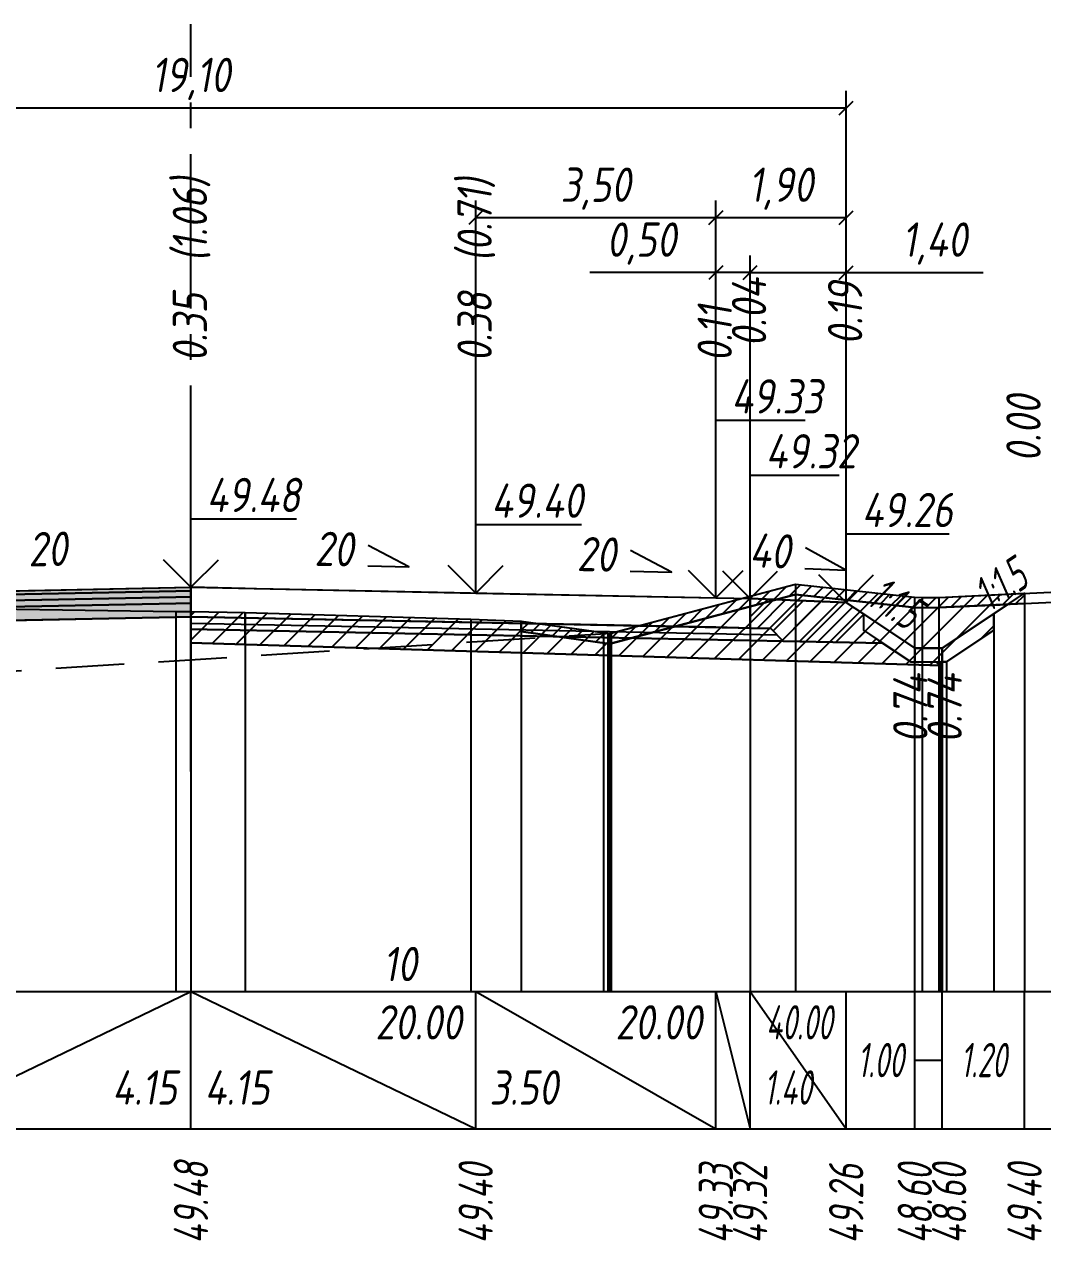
# Model space of a CAD drawing. Extents: x -717 to 1451, y -133302 to 233.
# Drawn here: x 152.6 to 226.8, y -84710.2 to -84621.5 of the extents above; entities that cross this region are included whole.
import ezdxf
from ezdxf.enums import TextEntityAlignment as Align

# ---------------------------------------------------------------- set-up
doc = ezdxf.new("R2010")
doc.units = 0
doc.linetypes.add('осевая2', pattern=[1.125, 0.75, -0.125, 0.125, -0.125])
doc.linetypes.add('штриховая', pattern=[0.75, 0.5, -0.25])
for name, color, linetype in [('Интерполированный поперечник', 2, 'Continuous'), ('Код_514', 1, 'Continuous'), ('Контур_0', 7, 'Continuous'), ('Контур_2521', 7, 'Continuous'), ('Контур_2564', 7, 'Continuous'), ('Контур_2660', 7, 'Continuous'), ('Контур_2665', 7, 'Continuous'), ('Контур_400', 7, 'Continuous'), ('Контур_508', 7, 'Continuous'), ('Контур_512', 7, 'Continuous'), ('Контур_513', 7, 'Continuous'), ('Контур_818', 7, 'Continuous'), ('Красный поперечник', 1, 'Continuous'), ('Объём_2501', 7, 'Continuous'), ('Объём_2564', 7, 'Continuous'), ('Объём_2650', 7, 'Continuous'), ('Объём_2660', 7, 'Continuous'), ('Объём_2661', 7, 'Continuous'), ('Объём_2662', 7, 'Continuous'), ('Объём_2663', 7, 'Continuous'), ('Объём_2664', 7, 'Continuous'), ('Объём_2665', 7, 'Continuous'), ('Объём_2666', 7, 'Continuous'), ('Объём_2667', 7, 'Continuous'), ('Объём_2668', 7, 'Continuous'), ('Объём_2669', 7, 'Continuous'), ('Объём_2675', 7, 'Continuous'), ('Объём_2753', 7, 'Continuous'), ('Ось', 1, 'осевая2'), ('Откосы', 7, 'Continuous'), ('Отметки покрытия', 7, 'Continuous'), ('Рабочие отметки', 7, 'Continuous'), ('Рабочие отметки доп.', 7, 'Continuous'), ('Слои выравнивания', 7, 'Continuous'), ('Таблица', 7, 'Continuous'), ('Уклоны проезжей части', 7, 'Continuous'), ('Черный поперечник', 3, 'Continuous')]:
    doc.layers.add(name, color=color, linetype=linetype)
for name, color, linetype, true_color in [('Контур_2540', 2, 'Continuous', 0xffff00), ('Контур_2560', 2, 'Continuous', 0xffff00), ('Контур_2561', 7, 'Continuous', 0xff8040), ('Контур_2562', 3, 'Continuous', 0x00ff00), ('Контур_2563', 7, 'Continuous', 0xff8000), ('Контур_2570', 7, 'Continuous', 0x80ff00), ('Контур_2583', 3, 'Continuous', 0x00ff00), ('Контур_2584', 3, 'Continuous', 0x00ff00), ('Контур_2725', 7, 'Continuous', 0x323232), ('Контур_2736', 4, 'Continuous', 0x00ffff), ('Контур_2737', 4, 'Continuous', 0x00ffff), ('Контур_2738', 4, 'Continuous', 0x00ffff), ('Контур_2739', 4, 'Continuous', 0x00ffff), ('Контур_2742', 4, 'Continuous', 0x00ffff), ('Контур_2743', 4, 'Continuous', 0x00ffff), ('Контур_2744', 7, 'Continuous', 0xa4ffff), ('Контур_2745', 7, 'Continuous', 0xa4ffff), ('Контур_2747', 4, 'Continuous', 0x00ffff), ('Контур_2748', 4, 'Continuous', 0x00ffff), ('Контур_2749', 4, 'Continuous', 0x00ffff), ('Контур_2750', 4, 'Continuous', 0x00ffff), ('Контур_2751', 4, 'Continuous', 0x00ffff), ('Контур_2752', 4, 'Continuous', 0x00ffff), ('Контур_2760', 7, 'Continuous', 0x323232), ('Контур_2761', 7, 'Continuous', 0x323232), ('Контур_2762', 7, 'Continuous', 0x323232), ('Контур_2763', 7, 'Continuous', 0x323232), ('Контур_402', 7, 'Continuous', 0xff6464), ('Контур_703', 4, 'Continuous', 0x00ffff), ('Контур_705', 4, 'Continuous', 0x00ffff), ('Контур_707', 4, 'Continuous', 0x00ffff), ('Контур_720', 131, 'Continuous', 0xaaffff), ('Объём_2500', 7, 'Continuous', 0xc0c0c0), ('Объём_2520', 7, 'Continuous', 0x80ffff), ('Объём_2540', 2, 'Continuous', 0xffff00), ('Объём_2560', 2, 'Continuous', 0xffff00), ('Объём_2561', 7, 'Continuous', 0xff8040), ('Объём_2562', 3, 'Continuous', 0x00ff00), ('Объём_2563', 7, 'Continuous', 0xff8000), ('Объём_2570', 7, 'Continuous', 0x80ff00), ('Объём_2583', 3, 'Continuous', 0x00ff00), ('Объём_2584', 3, 'Continuous', 0x00ff00), ('Объём_2591', 3, 'Continuous', 0x00ff00), ('Объём_2595', 3, 'Continuous', 0x00ff00), ('Объём_2600', 7, 'Continuous', 0x808000), ('Объём_2746', 2, 'Continuous', 0xffff00)]:
    doc.layers.add(name, color=color, linetype=linetype, true_color=true_color)
doc.styles.get("Standard").update_dxf_attribs({"font": 'txt', "height": 2.5})
doc.styles.add('М', font='romand.shx', dxfattribs={"width": 0.8, "oblique": 10, "height": 2.5})
doc.dimstyles.new('ISO-25', dxfattribs={"dimtxt": 2.5, "dimasz": 2.5, "dimexe": 1.25, "dimexo": 0.625, "dimtad": 1, "dimtxsty": 'Standard', "dimcen": 2.5, "dimadec": 0, "dimazin": 0, "dimtfac": 1, "dimtmove": 0, "dimatfit": 3, "dimfxl": 1, "dimarcsym": 0})

# ---------------------------------------------------------------- blocks, each defined once
blk = doc.blocks.new('_Oblique')
at = {"color": 0, "linetype": 'ByBlock', "lineweight": -2}
blk.add_line((-0.5, -0.5), (0.5, 0.5), dxfattribs=at)
blk = doc.blocks.new('*D1675')
at = {"color": 0, "lineweight": -2, "transparency": 16777216}
for p, q in [((205.451, -84662.802), (205.451, -84638.362)), ((212.451, -84663.082), (212.451, -84638.362)), ((205.451, -84639.612), (212.451, -84639.612)), ((212.451, -84639.612), (222.447, -84639.612))]:
    blk.add_line(p, q, dxfattribs=at)
at = {"layer": 'Defpoints', "color": 0, "transparency": 16777216}
for p in [(212.451, -84639.612), (205.451, -84663.427), (212.451, -84663.707)]:
    blk.add_point(p, dxfattribs=at)
at = {"color": 0, "lineweight": -2, "transparency": 16777216, "rotation": 180}
blk.add_blockref('_Oblique', (205.451, -84639.612), dxfattribs=at)
at = {"color": 0, "lineweight": -2, "transparency": 16777216}
blk.add_blockref('_Oblique', (212.451, -84639.612), dxfattribs=at)
at = {"color": 0, "transparency": 16777216, "insert": (218.907, -84637.499), "char_height": 2.5, "width": 8.75, "attachment_point": 5, "style": 'М'}
blk.add_mtext('1,40', dxfattribs=at)
blk = doc.blocks.new('*D1677')
at = {"color": 0, "lineweight": -2, "transparency": 16777216}
for p, q in [((202.951, -84662.752), (202.951, -84638.362)), ((205.451, -84662.802), (205.451, -84638.362)), ((202.951, -84639.612), (193.774, -84639.612)), ((205.451, -84639.612), (202.951, -84639.612))]:
    blk.add_line(p, q, dxfattribs=at)
at = {"layer": 'Defpoints', "color": 0, "transparency": 16777216}
for p in [(205.451, -84639.612), (202.951, -84663.377), (205.451, -84663.427)]:
    blk.add_point(p, dxfattribs=at)
at = {"color": 0, "lineweight": -2, "transparency": 16777216, "rotation": 180}
blk.add_blockref('_Oblique', (202.951, -84639.612), dxfattribs=at)
at = {"color": 0, "lineweight": -2, "transparency": 16777216}
blk.add_blockref('_Oblique', (205.451, -84639.612), dxfattribs=at)
at = {"color": 0, "transparency": 16777216, "insert": (197.535, -84637.499), "char_height": 2.5, "width": 9.16667, "attachment_point": 5, "style": 'М'}
blk.add_mtext('0,50', dxfattribs=at)
blk = doc.blocks.new('*D1679')
at = {"color": 0, "lineweight": -2, "transparency": 16777216}
for p, q in [((185.451, -84662.402), (185.451, -84634.362)), ((202.951, -84662.752), (202.951, -84634.362)), ((202.951, -84635.612), (185.451, -84635.612))]:
    blk.add_line(p, q, dxfattribs=at)
at = {"layer": 'Defpoints', "color": 0, "transparency": 16777216}
for p in [(185.451, -84635.612), (185.451, -84663.027), (202.951, -84663.377)]:
    blk.add_point(p, dxfattribs=at)
at = {"color": 0, "lineweight": -2, "transparency": 16777216, "rotation": 180}
blk.add_blockref('_Oblique', (185.451, -84635.612), dxfattribs=at)
at = {"color": 0, "lineweight": -2, "transparency": 16777216}
blk.add_blockref('_Oblique', (202.951, -84635.612), dxfattribs=at)
at = {"color": 0, "transparency": 16777216, "insert": (194.201, -84633.499), "char_height": 2.5, "width": 9.58333, "attachment_point": 5, "style": 'М'}
blk.add_mtext('3,50', dxfattribs=at)
blk = doc.blocks.new('*D1680')
at = {"color": 0, "lineweight": -2, "transparency": 16777216}
for p, q in [((202.951, -84662.752), (202.951, -84634.362)), ((212.451, -84663.082), (212.451, -84634.362)), ((212.451, -84635.612), (202.951, -84635.612))]:
    blk.add_line(p, q, dxfattribs=at)
at = {"layer": 'Defpoints', "color": 0, "transparency": 16777216}
for p in [(202.951, -84635.612), (202.951, -84663.377), (212.451, -84663.707)]:
    blk.add_point(p, dxfattribs=at)
at = {"color": 0, "lineweight": -2, "transparency": 16777216, "rotation": 180}
blk.add_blockref('_Oblique', (202.951, -84635.612), dxfattribs=at)
at = {"color": 0, "lineweight": -2, "transparency": 16777216}
blk.add_blockref('_Oblique', (212.451, -84635.612), dxfattribs=at)
at = {"color": 0, "transparency": 16777216, "insert": (207.701, -84633.499), "char_height": 2.5, "width": 8.75, "attachment_point": 5, "style": 'М'}
blk.add_mtext('1,90', dxfattribs=at)
blk = doc.blocks.new('*D1682')
at = {"color": 0, "lineweight": -2, "transparency": 16777216}
for p, q in [((116.951, -84663.082), (116.951, -84626.362)), ((212.451, -84663.082), (212.451, -84626.362)), ((116.951, -84627.612), (212.451, -84627.612))]:
    blk.add_line(p, q, dxfattribs=at)
at = {"layer": 'Defpoints', "color": 0, "transparency": 16777216}
for p in [(212.451, -84627.612), (116.951, -84663.707), (212.451, -84663.707)]:
    blk.add_point(p, dxfattribs=at)
at = {"color": 0, "lineweight": -2, "transparency": 16777216, "rotation": 180}
blk.add_blockref('_Oblique', (116.951, -84627.612), dxfattribs=at)
at = {"color": 0, "lineweight": -2, "transparency": 16777216}
blk.add_blockref('_Oblique', (212.451, -84627.612), dxfattribs=at)
at = {"color": 0, "transparency": 16777216, "insert": (164.701, -84625.499), "char_height": 2.5, "width": 10.41667, "attachment_point": 5, "style": 'М'}
blk.add_mtext('19,10', dxfattribs=at)

msp = doc.modelspace()

# ---------------------------------------------------------------- hatches: boundary and pattern name
at = {"layer": 'Объём_2563'}
h = msp.add_hatch(dxfattribs=at)
h.set_pattern_fill('ANSI31', color=256, scale=0.3)
h.paths.add_polyline_path([(207.869, -84666.463), (206.951, -84665.544), (205.451, -84665.514), (205.451, -84663.364), (212.451, -84663.644), (213.705, -84664.48), (213.705, -84665.682), (215.092, -84666.607)])
at = {"layer": 'Объём_2570'}
h = msp.add_hatch(dxfattribs=at)
h.set_pattern_fill('ANSI31', color=256, scale=0.2)
h.paths.add_polyline_path([(225.452, -84663.732), (219.212, -84664.03), (217.993, -84664.034), (217.428, -84664.02), (208.751, -84663.06), (195.192, -84666.667), (188.758, -84665.772), (188.758, -84665.022), (195.192, -84665.917), (208.751, -84662.31), (217.428, -84663.27), (217.993, -84663.284), (219.212, -84663.28), (225.452, -84662.982)])
at = {"layer": 'Объём_2600'}
h = msp.add_hatch(dxfattribs=at)
h.set_pattern_fill('ANSI31', color=6, scale=0.4)
h.paths.add_polyline_path([(223.205, -84664.48), (223.205, -84665.682), (219.758, -84667.98), (219.342, -84667.98), (219.342, -84668.239), (164.701, -84666.599), (164.701, -84664.322), (168.657, -84664.38), (185.096, -84664.869), (188.758, -84665.022), (188.758, -84665.772), (195.192, -84666.667), (208.751, -84663.06), (217.428, -84664.02), (217.993, -84664.034), (219.212, -84664.03), (224.241, -84663.79)])
h = msp.add_hatch(dxfattribs=at)
h.set_pattern_fill('HONEY', color=5, scale=0.3)
h.paths.add_polyline_path([(224.241, -84663.79), (225.452, -84662.982), (225.452, -84663.732)])
at = {"layer": 'Слои выравнивания'}
for color, points in [(2, [(123.951, -84663.364), (125.099, -84663.341), (126.451, -84663.314), (143.721, -84662.969), (143.951, -84662.964), (146.474, -84662.914), (163.589, -84662.572), (164.701, -84662.549), (164.701, -84662.799), (163.589, -84662.822), (146.474, -84663.164), (143.951, -84663.214), (143.721, -84663.219), (126.451, -84663.564), (125.099, -84663.591), (123.951, -84663.614)]), (3, [(123.951, -84663.614), (125.099, -84663.591), (126.451, -84663.564), (143.721, -84663.219), (143.951, -84663.214), (146.474, -84663.164), (163.589, -84662.822), (164.701, -84662.799), (164.701, -84663.249), (163.589, -84663.272), (146.474, -84663.614), (143.951, -84663.664), (143.721, -84663.669), (126.451, -84664.014), (125.099, -84664.041), (123.951, -84664.064)]), (4, [(123.951, -84664.064), (125.099, -84664.041), (126.451, -84664.014), (143.721, -84663.669), (143.951, -84663.664), (146.474, -84663.614), (163.589, -84663.272), (164.701, -84663.249), (164.701, -84663.699), (163.589, -84663.722), (146.474, -84664.064), (143.951, -84664.114), (143.721, -84664.119), (126.451, -84664.464), (125.099, -84664.491), (123.951, -84664.514)]), (5, [(123.951, -84664.514), (125.099, -84664.491), (126.451, -84664.464), (143.721, -84664.119), (143.951, -84664.114), (146.474, -84664.064), (163.589, -84663.722), (164.701, -84663.699), (164.701, -84664.699), (163.589, -84664.722), (146.474, -84665.064), (143.951, -84665.114), (143.721, -84665.119), (126.451, -84665.464), (125.099, -84665.491), (123.951, -84665.514)])]:
    msp.add_hatch(color=color, dxfattribs=at).paths.add_polyline_path(points)

# ---------------------------------------------------------------- linework, layer by layer
at = {"layer": 'Интерполированный поперечник', "linetype": 'штриховая', "ltscale": 10, "flags": 128}
msp.add_lwpolyline([(80, -84673.196), (195.318, -84665.887)], dxfattribs=at)
at = {"layer": 'Код_514'}
for p, q in [((143.951, -84702), (164.701, -84692)), ((164.701, -84702), (164.701, -84692)), ((164.701, -84692), (185.451, -84702)), ((185.451, -84702), (185.451, -84692)), ((185.451, -84692), (202.951, -84702)), ((202.951, -84702), (202.951, -84692)), ((202.951, -84692), (205.451, -84702)), ((205.451, -84702), (205.451, -84692)), ((205.451, -84692), (212.451, -84702)), ((212.451, -84702), (212.451, -84692)), ((217.455, -84702), (217.455, -84692)), ((219.455, -84702), (219.455, -84692)), ((225.452, -84702), (225.452, -84692)), ((217.455, -84697), (219.455, -84697))]:
    msp.add_line(p, q, dxfattribs=at)
at = {"layer": 'Контур_0', "flags": 128}
for points in [[(202.951, -84665.464), (164.701, -84664.699), (164.701, -84662.549), (205.451, -84663.364), (205.451, -84665.514), (202.951, -84665.464), (202.951, -84665.464)], [(212.451, -84663.644), (212.451, -84663.644), (212.451, -84663.644), (212.451, -84663.644), (212.451, -84663.644), (212.451, -84663.644), (212.451, -84663.644), (212.451, -84663.644), (212.451, -84663.644), (212.451, -84663.644), (212.451, -84663.644), (212.451, -84663.644), (212.451, -84663.644), (212.451, -84663.644), (212.451, -84663.644), (217.455, -84666.98), (219.455, -84666.98), (224.459, -84663.644), (224.459, -84663.644), (225.452, -84662.982), (225.452, -84662.982), (225.452, -84662.982), (225.452, -84662.982), (225.452, -84662.982), (225.452, -84662.982), (225.452, -84662.982), (225.452, -84662.982), (225.452, -84662.982), (225.452, -84662.982), (225.452, -84662.982)], [(212.451, -84663.644), (212.451, -84663.644), (212.451, -84663.644), (212.451, -84663.644), (212.451, -84663.644), (212.451, -84663.644), (212.451, -84663.644), (212.451, -84663.644), (212.451, -84663.644), (212.451, -84663.644), (212.451, -84663.644), (212.451, -84663.644), (212.451, -84663.644), (212.451, -84663.644), (212.451, -84663.644), (217.455, -84666.98)], [(185.451, -84665.114), (206.951, -84665.544), (207.869, -84666.463), (164.701, -84665.599), (164.701, -84664.699), (185.451, -84665.114), (185.451, -84665.114)], [(205.451, -84665.514), (206.951, -84665.544), (207.869, -84666.463), (215.092, -84666.607)]]:
    msp.add_lwpolyline(points, dxfattribs=at)
at = {"layer": 'Контур_2521', "color": 250, "flags": 128}
msp.add_lwpolyline([(164.701, -84665.149), (207.41, -84666.004)], dxfattribs=at)
at = {"layer": 'Контур_2540', "flags": 128}
msp.add_lwpolyline([(217.152, -84667.98), (218.955, -84667.98), (219.342, -84668.239), (164.701, -84666.599), (164.701, -84665.599), (215.092, -84666.607), (217.152, -84667.98), (217.152, -84667.98)], dxfattribs=at)
at = {"layer": 'Контур_2560', "flags": 128}
msp.add_lwpolyline([(205.451, -84663.364), (212.451, -84663.644), (212.451, -84663.644), (212.451, -84663.644)], dxfattribs=at)
at = {"layer": 'Контур_2561', "flags": 128}
msp.add_lwpolyline([(205.451, -84663.364), (205.451, -84663.364), (212.451, -84663.644), (212.451, -84663.644), (205.451, -84663.364)], dxfattribs=at)
at = {"layer": 'Контур_2562', "flags": 128}
msp.add_lwpolyline([(212.451, -84663.644), (212.451, -84663.644), (212.451, -84663.644), (212.451, -84663.644), (212.451, -84663.644)], dxfattribs=at)
at = {"layer": 'Контур_2563', "flags": 128}
msp.add_lwpolyline([(207.869, -84666.463), (206.951, -84665.544), (205.451, -84665.514), (205.451, -84663.364), (212.451, -84663.644), (213.705, -84664.48), (213.705, -84665.682), (215.092, -84666.607), (207.869, -84666.463), (207.869, -84666.463)], dxfattribs=at)
at = {"layer": 'Контур_2564', "flags": 128}
msp.add_lwpolyline([(205.451, -84663.364), (212.451, -84663.644)], dxfattribs=at)
at = {"layer": 'Контур_2570', "flags": 128}
msp.add_lwpolyline([(80, -84672.75), (93.073, -84667.962), (97.4, -84666.455), (97.4, -84665.705), (115.534, -84664.783), (119.964, -84664.54), (125.099, -84664.469), (143.721, -84664.025), (163.589, -84664.305), (164.701, -84664.322), (168.657, -84664.38), (185.096, -84664.869), (188.758, -84665.022), (188.758, -84665.772), (194.757, -84666.602), (195.089, -84666.649), (195.192, -84666.667), (195.318, -84666.637), (208.751, -84663.06), (217.428, -84664.02), (217.993, -84664.034), (219.212, -84664.03), (246.206, -84662.744), (250.452, -84662.596)], dxfattribs=at)
at = {"layer": 'Контур_2583', "flags": 128}
for points in [[(217.455, -84666.98), (213.705, -84664.48), (213.705, -84665.682), (217.152, -84667.98), (217.455, -84667.98), (217.455, -84666.98)], [(223.205, -84665.682), (223.205, -84664.48), (219.455, -84666.98), (219.455, -84667.98), (219.758, -84667.98), (223.205, -84665.682)]]:
    msp.add_lwpolyline(points, dxfattribs=at)
at = {"layer": 'Контур_2584', "flags": 128}
msp.add_lwpolyline([(217.455, -84666.98), (217.455, -84667.98), (219.455, -84667.98), (219.455, -84666.98), (217.455, -84666.98)], dxfattribs=at)
at = {"layer": 'Контур_2660', "flags": 128}
msp.add_lwpolyline([(164.701, -84666.599), (219.342, -84668.239)], dxfattribs=at)
at = {"layer": 'Контур_2665', "flags": 128}
msp.add_lwpolyline([(212.451, -84663.644), (212.451, -84663.644)], dxfattribs=at)
at = {"layer": 'Контур_2725', "flags": 128}
msp.add_lwpolyline([(123.951, -84665.514), (125.099, -84665.491), (126.451, -84665.464), (143.721, -84665.119), (143.951, -84665.114), (146.474, -84665.064), (163.589, -84664.722), (164.701, -84664.699)], dxfattribs=at)
at = {"layer": 'Контур_2736', "flags": 128}
msp.add_lwpolyline([(212.451, -84663.644), (212.451, -84663.644)], dxfattribs=at)
at = {"layer": 'Контур_2737', "flags": 128}
msp.add_lwpolyline([(212.451, -84663.644), (212.451, -84663.644)], dxfattribs=at)
at = {"layer": 'Контур_2738', "flags": 128}
msp.add_lwpolyline([(212.451, -84663.644), (212.451, -84663.644)], dxfattribs=at)
at = {"layer": 'Контур_2739', "flags": 128}
msp.add_lwpolyline([(212.451, -84663.644), (212.451, -84663.644)], dxfattribs=at)
at = {"layer": 'Контур_2742', "flags": 128}
msp.add_lwpolyline([(225.452, -84662.982), (225.452, -84662.982)], dxfattribs=at)
at = {"layer": 'Контур_2743', "flags": 128}
msp.add_lwpolyline([(225.452, -84662.982), (225.452, -84662.982)], dxfattribs=at)
at = {"layer": 'Контур_2744', "flags": 128}
for points in [[(225.452, -84662.982), (225.452, -84662.982)], [(225.452, -84662.982), (225.452, -84662.982)], [(225.452, -84662.982), (225.452, -84662.982)], [(225.452, -84662.982), (225.452, -84662.982)], [(225.452, -84662.982), (225.452, -84662.982)], [(224.459, -84663.644), (224.459, -84663.644)]]:
    msp.add_lwpolyline(points, dxfattribs=at)
at = {"layer": 'Контур_2745', "flags": 128}
msp.add_lwpolyline([(212.451, -84663.644), (212.451, -84663.644)], dxfattribs=at)
msp.add_lwpolyline([(212.451, -84663.644), (212.451, -84663.644)], dxfattribs=at)
msp.add_lwpolyline([(212.451, -84663.644), (212.451, -84663.644)], dxfattribs=at)
msp.add_lwpolyline([(212.451, -84663.644), (212.451, -84663.644)], dxfattribs=at)
msp.add_lwpolyline([(212.451, -84663.644), (212.451, -84663.644)], dxfattribs=at)
msp.add_lwpolyline([(212.451, -84663.644), (212.451, -84663.644)], dxfattribs=at)
at = {"layer": 'Контур_2747', "flags": 128}
msp.add_lwpolyline([(212.451, -84663.644), (212.451, -84663.644)], dxfattribs=at)
at = {"layer": 'Контур_2748', "flags": 128}
msp.add_lwpolyline([(212.451, -84663.644), (212.451, -84663.644)], dxfattribs=at)
at = {"layer": 'Контур_2749', "flags": 128}
msp.add_lwpolyline([(212.451, -84663.644), (212.451, -84663.644)], dxfattribs=at)
at = {"layer": 'Контур_2750', "flags": 128}
msp.add_lwpolyline([(225.452, -84662.982), (225.452, -84662.982)], dxfattribs=at)
at = {"layer": 'Контур_2751', "flags": 128}
msp.add_lwpolyline([(225.452, -84662.982), (225.452, -84662.982)], dxfattribs=at)
at = {"layer": 'Контур_2752', "flags": 128}
msp.add_lwpolyline([(225.452, -84662.982), (225.452, -84662.982)], dxfattribs=at)
at = {"layer": 'Контур_2760', "flags": 128}
msp.add_lwpolyline([(123.951, -84663.364), (125.099, -84663.341), (126.451, -84663.314), (143.721, -84662.969), (143.951, -84662.964), (146.474, -84662.914), (163.589, -84662.572), (164.701, -84662.549)], dxfattribs=at)
at = {"layer": 'Контур_2761', "flags": 128}
msp.add_lwpolyline([(123.951, -84663.614), (125.099, -84663.591), (126.451, -84663.564), (143.721, -84663.219), (143.951, -84663.214), (146.474, -84663.164), (163.589, -84662.822), (164.701, -84662.799)], dxfattribs=at)
at = {"layer": 'Контур_2762', "flags": 128}
msp.add_lwpolyline([(123.951, -84664.064), (125.099, -84664.041), (126.451, -84664.014), (143.721, -84663.669), (143.951, -84663.664), (146.474, -84663.614), (163.589, -84663.272), (164.701, -84663.249)], dxfattribs=at)
at = {"layer": 'Контур_2763', "flags": 128}
msp.add_lwpolyline([(123.951, -84664.514), (125.099, -84664.491), (126.451, -84664.464), (143.721, -84664.119), (143.951, -84664.114), (146.474, -84664.064), (163.589, -84663.722), (164.701, -84663.699)], dxfattribs=at)
at = {"layer": 'Контур_400', "flags": 128}
for points in [[(123.951, -84663.364), (126.451, -84663.314), (126.451, -84663.314), (126.451, -84663.314), (126.451, -84663.314), (126.451, -84663.314), (126.451, -84663.314), (143.951, -84662.964), (164.701, -84662.549)], [(164.701, -84662.549), (185.451, -84662.964), (202.951, -84663.314), (202.951, -84663.314), (202.951, -84663.314), (202.951, -84663.314), (202.951, -84663.314), (202.951, -84663.314), (205.451, -84663.364)]]:
    msp.add_lwpolyline(points, dxfattribs=at)
at = {"layer": 'Контур_402', "flags": 128}
msp.add_lwpolyline([(110.06, -84668.239), (123.951, -84667.822), (123.951, -84665.514), (164.701, -84664.699), (164.701, -84666.599), (219.342, -84668.239)], dxfattribs=at)
at = {"layer": 'Контур_508', "flags": 128}
msp.add_lwpolyline([(105, -84671.612), (110.06, -84668.239), (123.951, -84667.822), (123.951, -84665.514), (164.701, -84664.699), (164.701, -84666.599), (219.342, -84668.239), (219.342, -84667.98), (219.455, -84667.98), (219.758, -84667.98), (223.205, -84665.682), (223.205, -84664.48), (225.452, -84662.982)], dxfattribs=at)
at = {"layer": 'Контур_512', "flags": 128}
msp.add_lwpolyline([(164.701, -84666.599), (219.342, -84668.239), (219.342, -84667.98), (219.455, -84667.98), (219.758, -84667.98), (223.205, -84665.682), (223.205, -84664.48), (225.452, -84662.982)], dxfattribs=at)
at = {"layer": 'Контур_513', "flags": 128}
msp.add_lwpolyline([(105, -84671.612), (110.06, -84668.239), (123.951, -84667.822), (123.951, -84665.514), (164.701, -84664.699), (164.701, -84666.599), (219.342, -84668.239), (219.342, -84667.98), (219.455, -84667.98), (219.758, -84667.98), (223.205, -84665.682), (223.205, -84664.48), (225.452, -84662.982)], dxfattribs=at)
at = {"layer": 'Контур_703', "flags": 128}
for points in [[(212.451, -84663.644), (212.451, -84663.644)], [(212.451, -84663.644), (217.455, -84666.98)]]:
    msp.add_lwpolyline(points, dxfattribs=at)
at = {"layer": 'Контур_705', "flags": 128}
msp.add_lwpolyline([(212.451, -84663.644), (212.451, -84663.644)], dxfattribs=at)
at = {"layer": 'Контур_707', "flags": 128}
for points in [[(224.459, -84663.644), (224.459, -84663.644), (225.452, -84662.982)], [(224.459, -84663.644), (225.452, -84662.982)], [(219.455, -84666.98), (224.459, -84663.644)]]:
    msp.add_lwpolyline(points, dxfattribs=at)
at = {"layer": 'Контур_720', "flags": 128}
msp.add_lwpolyline([(217.455, -84666.98), (219.455, -84666.98)], dxfattribs=at)
at = {"layer": 'Контур_818', "flags": 128}
msp.add_lwpolyline([(105, -84665.319), (115.534, -84664.783), (119.964, -84664.54), (125.099, -84664.469), (143.721, -84664.025), (163.589, -84664.305), (164.701, -84664.322), (168.657, -84664.38), (185.096, -84664.869), (188.758, -84665.022), (188.758, -84665.772), (194.757, -84666.602), (195.089, -84666.649), (195.192, -84666.667), (195.318, -84666.637), (208.751, -84663.06), (217.428, -84664.02), (217.993, -84664.034), (219.212, -84664.03), (225.452, -84663.732)], dxfattribs=at)
at = {"layer": 'Красный поперечник'}
for p, q in [((143.951, -84662.964), (164.701, -84662.549)), ((164.701, -84662.549), (185.451, -84662.964)), ((185.451, -84662.964), (202.951, -84663.314)), ((202.951, -84663.314), (205.451, -84663.364)), ((205.451, -84663.364), (212.451, -84663.644)), ((219.455, -84666.98), (225.452, -84662.982)), ((225.452, -84662.982), (225.452, -84692)), ((212.451, -84663.644), (217.455, -84666.98)), ((223.205, -84664.48), (223.205, -84692)), ((223.205, -84665.682), (223.205, -84692)), ((164.701, -84666.599), (164.701, -84692)), ((217.455, -84666.98), (219.455, -84666.98)), ((219.342, -84667.98), (219.342, -84692)), ((219.342, -84668.239), (219.342, -84692)), ((219.455, -84667.98), (219.455, -84692)), ((219.758, -84667.98), (219.758, -84692))]:
    msp.add_line(p, q, dxfattribs=at)
at = {"layer": 'Объём_2500', "flags": 128}
msp.add_lwpolyline([(202.951, -84665.464), (164.701, -84664.699), (164.701, -84662.549), (205.451, -84663.364), (205.451, -84665.514), (202.951, -84665.464), (202.951, -84665.464)], dxfattribs=at)
at = {"layer": 'Объём_2501', "flags": 128}
for points in [[(123.951, -84663.364), (126.451, -84663.314), (126.451, -84663.314), (126.451, -84663.314), (126.451, -84663.314), (126.451, -84663.314), (126.451, -84663.314), (143.951, -84662.964), (164.701, -84662.549)], [(164.701, -84662.549), (185.451, -84662.964), (202.951, -84663.314), (202.951, -84663.314), (202.951, -84663.314), (202.951, -84663.314), (202.951, -84663.314), (202.951, -84663.314), (205.451, -84663.364)]]:
    msp.add_lwpolyline(points, dxfattribs=at)
at = {"layer": 'Объём_2520', "color": 250, "flags": 128}
msp.add_lwpolyline([(185.451, -84665.114), (206.951, -84665.544), (207.869, -84666.463), (164.701, -84665.599), (164.701, -84664.699), (185.451, -84665.114), (185.451, -84665.114)], dxfattribs=at)
at = {"layer": 'Объём_2540', "flags": 128}
msp.add_lwpolyline([(217.152, -84667.98), (218.955, -84667.98), (219.342, -84668.239), (164.701, -84666.599), (164.701, -84665.599), (215.092, -84666.607), (217.152, -84667.98), (217.152, -84667.98)], dxfattribs=at)
at = {"layer": 'Объём_2560', "flags": 128}
msp.add_lwpolyline([(205.451, -84663.364), (212.451, -84663.644), (212.451, -84663.644), (212.451, -84663.644)], dxfattribs=at)
at = {"layer": 'Объём_2561', "flags": 128}
msp.add_lwpolyline([(205.451, -84663.364), (205.451, -84663.364), (212.451, -84663.644), (212.451, -84663.644), (205.451, -84663.364)], dxfattribs=at)
at = {"layer": 'Объём_2562', "flags": 128}
msp.add_lwpolyline([(212.451, -84663.644), (212.451, -84663.644), (212.451, -84663.644), (212.451, -84663.644), (212.451, -84663.644)], dxfattribs=at)
at = {"layer": 'Объём_2563', "color": 250, "flags": 128}
msp.add_lwpolyline([(207.869, -84666.463), (206.951, -84665.544), (205.451, -84665.514), (205.451, -84663.364), (212.451, -84663.644), (213.705, -84664.48), (213.705, -84665.682), (215.092, -84666.607), (207.869, -84666.463), (207.869, -84666.463)], dxfattribs=at)
at = {"layer": 'Объём_2564', "flags": 128}
msp.add_lwpolyline([(205.451, -84663.364), (212.451, -84663.644)], dxfattribs=at)
at = {"layer": 'Объём_2570', "flags": 128}
msp.add_lwpolyline([(225.452, -84663.732), (219.212, -84664.03), (217.993, -84664.034), (217.428, -84664.02), (208.751, -84663.06), (195.192, -84666.667), (188.758, -84665.772), (188.758, -84665.022), (195.192, -84665.917), (208.751, -84662.31), (217.428, -84663.27), (217.993, -84663.284), (219.212, -84663.28), (225.452, -84662.982), (225.452, -84663.732), (225.452, -84663.732)], dxfattribs=at)
at = {"layer": 'Объём_2583', "flags": 128}
for points in [[(217.455, -84666.98), (213.705, -84664.48), (213.705, -84665.682), (217.152, -84667.98), (217.455, -84667.98), (217.455, -84666.98)], [(223.205, -84665.682), (223.205, -84664.48), (219.455, -84666.98), (219.455, -84667.98), (219.758, -84667.98), (223.205, -84665.682)]]:
    msp.add_lwpolyline(points, dxfattribs=at)
at = {"layer": 'Объём_2584', "flags": 128}
msp.add_lwpolyline([(217.455, -84666.98), (217.455, -84667.98), (219.455, -84667.98), (219.455, -84666.98), (217.455, -84666.98)], dxfattribs=at)
at = {"layer": 'Объём_2591', "flags": 128}
for points in [[(213.705, -84664.48), (217.455, -84666.98)], [(219.455, -84666.98), (223.205, -84664.48)]]:
    msp.add_lwpolyline(points, dxfattribs=at)
at = {"layer": 'Объём_2595', "flags": 128}
msp.add_lwpolyline([(217.455, -84666.98), (219.455, -84666.98)], dxfattribs=at)
at = {"layer": 'Объём_2600', "color": 5, "flags": 128}
msp.add_lwpolyline([(224.241, -84663.79), (225.452, -84662.982), (225.452, -84663.732), (224.241, -84663.79), (224.241, -84663.79)], dxfattribs=at)
at = {"layer": 'Объём_2650', "color": 6, "flags": 128}
msp.add_lwpolyline([(223.205, -84664.48), (223.205, -84665.682), (219.758, -84667.98), (219.342, -84667.98), (219.342, -84668.239), (164.701, -84666.599), (164.701, -84664.322), (168.657, -84664.38), (185.096, -84664.869), (188.758, -84665.022), (188.758, -84665.772), (195.192, -84666.667), (208.751, -84663.06), (217.428, -84664.02), (217.993, -84664.034), (219.212, -84664.03), (224.241, -84663.79), (223.205, -84664.48), (223.205, -84664.48)], dxfattribs=at)
at = {"layer": 'Объём_2660', "flags": 128}
msp.add_lwpolyline([(164.701, -84666.599), (219.342, -84668.239)], dxfattribs=at)
at = {"layer": 'Объём_2661', "flags": 128}
msp.add_lwpolyline([(212.451, -84663.644), (217.455, -84666.98)], dxfattribs=at)
at = {"layer": 'Объём_2662', "flags": 128}
msp.add_lwpolyline([(219.455, -84666.98), (224.459, -84663.644), (225.452, -84662.982)], dxfattribs=at)
at = {"layer": 'Объём_2663', "flags": 128}
msp.add_lwpolyline([(217.455, -84666.98), (219.455, -84666.98)], dxfattribs=at)
at = {"layer": 'Объём_2664', "flags": 128}
msp.add_lwpolyline([(217.455, -84666.98), (219.455, -84666.98)], dxfattribs=at)
at = {"layer": 'Объём_2665', "flags": 128}
msp.add_lwpolyline([(212.451, -84663.644), (212.451, -84663.644)], dxfattribs=at)
at = {"layer": 'Объём_2666', "flags": 128}
msp.add_lwpolyline([(212.451, -84663.644), (212.451, -84663.644)], dxfattribs=at)
at = {"layer": 'Объём_2667', "flags": 128}
msp.add_lwpolyline([(212.451, -84663.644), (212.451, -84663.644)], dxfattribs=at)
at = {"layer": 'Объём_2668', "flags": 128}
for points in [[(225.452, -84662.982), (225.452, -84662.982)], [(212.451, -84663.644), (212.451, -84663.644)]]:
    msp.add_lwpolyline(points, dxfattribs=at)
at = {"layer": 'Объём_2669', "flags": 128}
for points in [[(225.452, -84662.982), (225.452, -84662.982)], [(212.451, -84663.644), (212.451, -84663.644)]]:
    msp.add_lwpolyline(points, dxfattribs=at)
at = {"layer": 'Объём_2675', "flags": 128}
for points in [[(225.452, -84662.982), (225.452, -84662.982)], [(225.452, -84662.982), (225.452, -84662.982)], [(225.452, -84662.982), (225.452, -84662.982)], [(225.452, -84662.982), (225.452, -84662.982)], [(225.452, -84662.982), (225.452, -84662.982)], [(212.451, -84663.644), (212.451, -84663.644)], [(212.451, -84663.644), (212.451, -84663.644)], [(212.451, -84663.644), (212.451, -84663.644)], [(212.451, -84663.644), (212.451, -84663.644)], [(212.451, -84663.644), (212.451, -84663.644)], [(212.451, -84663.644), (212.451, -84663.644)], [(224.459, -84663.644), (224.459, -84663.644)]]:
    msp.add_lwpolyline(points, dxfattribs=at)
at = {"layer": 'Объём_2746', "flags": 128}
msp.add_lwpolyline([(223.205, -84665.682), (219.758, -84667.98), (219.342, -84667.98), (219.342, -84668.239), (168.657, -84666.718), (168.657, -84664.38), (185.096, -84664.869), (188.758, -84665.022), (188.758, -84665.772), (195.192, -84666.667), (207.325, -84663.439), (212.451, -84663.644), (217.455, -84666.98), (219.455, -84666.98), (223.205, -84664.48), (223.205, -84665.682), (223.205, -84665.682)], dxfattribs=at)
at = {"layer": 'Объём_2753', "flags": 128}
msp.add_lwpolyline([(168.657, -84662.629), (164.701, -84662.549)], dxfattribs=at)
at = {"layer": 'Ось', "ltscale": 15}
msp.add_line((164.701, -84675.971), (164.701, -84621.52), dxfattribs=at)
at = {"layer": 'Откосы', "color": 1, "flags": 128}
for points in [[(177.589, -84660.99), (180.589, -84661.05), (177.619, -84659.49)], [(196.714, -84661.373), (199.714, -84661.433), (196.744, -84659.873)], [(209.429, -84661.174), (212.426, -84661.294), (209.489, -84659.675)]]:
    msp.add_lwpolyline(points, dxfattribs=at)
at = {"layer": 'Отметки покрытия', "color": 1}
for p, q in [((202.951, -84663.314), (202.951, -84650.364)), ((202.951, -84650.364), (209.451, -84650.364)), ((205.451, -84663.364), (205.451, -84654.364)), ((205.451, -84654.364), (211.951, -84654.364)), ((164.701, -84662.549), (164.701, -84657.549)), ((164.701, -84657.549), (172.401, -84657.549)), ((185.451, -84662.964), (185.451, -84657.964)), ((185.451, -84657.964), (193.151, -84657.964)), ((212.451, -84663.644), (212.451, -84658.644)), ((212.451, -84658.644), (219.951, -84658.644)), ((164.701, -84662.549), (162.701, -84660.549)), ((164.701, -84662.549), (166.701, -84660.549)), ((185.451, -84662.964), (183.451, -84660.964)), ((185.451, -84662.964), (187.451, -84660.964)), ((202.951, -84663.314), (200.951, -84661.314)), ((202.951, -84663.314), (204.951, -84661.314)), ((205.451, -84663.364), (203.451, -84661.364)), ((205.451, -84663.364), (207.451, -84661.364)), ((212.451, -84663.644), (210.451, -84661.644)), ((212.451, -84663.644), (214.451, -84661.644))]:
    msp.add_line(p, q, dxfattribs=at)
at = {"layer": 'Слои выравнивания'}
for p, q in [((164.701, -84662.549), (164.701, -84692)), ((205.451, -84663.364), (205.451, -84692))]:
    msp.add_line(p, q, dxfattribs=at)
at = {"layer": 'Слои выравнивания', "color": 2, "flags": 128}
msp.add_lwpolyline([(123.951, -84663.364), (125.099, -84663.341), (126.451, -84663.314), (143.721, -84662.969), (143.951, -84662.964), (146.474, -84662.914), (163.589, -84662.572), (164.701, -84662.549), (164.701, -84662.799), (163.589, -84662.822), (146.474, -84663.164), (143.951, -84663.214), (143.721, -84663.219), (126.451, -84663.564), (125.099, -84663.591), (123.951, -84663.614)], close=True, dxfattribs=at)
at = {"layer": 'Слои выравнивания', "color": 3, "flags": 128}
msp.add_lwpolyline([(123.951, -84663.614), (125.099, -84663.591), (126.451, -84663.564), (143.721, -84663.219), (143.951, -84663.214), (146.474, -84663.164), (163.589, -84662.822), (164.701, -84662.799), (164.701, -84663.249), (163.589, -84663.272), (146.474, -84663.614), (143.951, -84663.664), (143.721, -84663.669), (126.451, -84664.014), (125.099, -84664.041), (123.951, -84664.064)], close=True, dxfattribs=at)
at = {"layer": 'Слои выравнивания', "color": 4, "flags": 128}
msp.add_lwpolyline([(123.951, -84664.064), (125.099, -84664.041), (126.451, -84664.014), (143.721, -84663.669), (143.951, -84663.664), (146.474, -84663.614), (163.589, -84663.272), (164.701, -84663.249), (164.701, -84663.699), (163.589, -84663.722), (146.474, -84664.064), (143.951, -84664.114), (143.721, -84664.119), (126.451, -84664.464), (125.099, -84664.491), (123.951, -84664.514)], close=True, dxfattribs=at)
at = {"layer": 'Слои выравнивания', "color": 5, "flags": 128}
msp.add_lwpolyline([(123.951, -84664.514), (125.099, -84664.491), (126.451, -84664.464), (143.721, -84664.119), (143.951, -84664.114), (146.474, -84664.064), (163.589, -84663.722), (164.701, -84663.699), (164.701, -84664.699), (163.589, -84664.722), (146.474, -84665.064), (143.951, -84665.114), (143.721, -84665.119), (126.451, -84665.464), (125.099, -84665.491), (123.951, -84665.514)], close=True, dxfattribs=at)
at = {"layer": 'Таблица'}
for p, q in [((80, -84692), (250.452, -84692)), ((80, -84702), (250.452, -84702))]:
    msp.add_line(p, q, dxfattribs=at)
at = {"layer": 'Черный поперечник', "color": 7}
for p, q in [((208.751, -84662.31), (208.751, -84692)), ((217.428, -84663.27), (217.428, -84692)), ((217.993, -84663.284), (217.993, -84692)), ((219.212, -84663.28), (219.212, -84692)), ((163.589, -84664.305), (163.589, -84692)), ((164.701, -84664.322), (164.701, -84692)), ((168.657, -84664.38), (168.657, -84692)), ((185.096, -84664.869), (185.096, -84692)), ((188.758, -84665.022), (188.758, -84692)), ((194.757, -84665.852), (194.757, -84692)), ((195.089, -84665.899), (195.089, -84692)), ((195.192, -84665.917), (195.192, -84692)), ((195.318, -84665.887), (195.318, -84692))]:
    msp.add_line(p, q, dxfattribs=at)
at = {"layer": 'Черный поперечник', "flags": 128}
msp.add_lwpolyline([(80, -84672), (93.073, -84667.212), (97.4, -84665.705), (115.534, -84664.783), (119.964, -84664.54), (125.099, -84664.469), (143.721, -84664.025), (163.589, -84664.305), (164.701, -84664.322), (168.657, -84664.38), (185.096, -84664.869), (188.758, -84665.022), (194.757, -84665.852), (195.089, -84665.899), (195.192, -84665.917), (195.318, -84665.887), (208.751, -84662.31), (217.428, -84663.27), (217.993, -84663.284), (219.212, -84663.28), (246.206, -84661.994), (250.452, -84661.846)], dxfattribs=at)

# ---------------------------------------------------------------- texts
at = {"layer": 'Код_514', "style": 'М', "oblique": 10}
for s, width, p in [('20.00', 0.8, (184.451, -84693)), ('20.00', 0.8, (201.951, -84693)), ('40.00', 0.6, (211.451, -84693))]:
    msp.add_text(s, height=2.5, dxfattribs=dict(at, width=width)).set_placement(p, align=Align.TOP_RIGHT)
at = {"layer": 'Код_514', "style": 'М', "oblique": 10, "width": 0.6}
for s, p in [('1.00', (214.953, -84697)), ('1.20', (222.454, -84697))]:
    msp.add_text(s, height=2.5, dxfattribs=at).set_placement(p, align=Align.MIDDLE_CENTER)
at = {"layer": 'Код_514', "style": 'М', "oblique": 10, "width": 0.8}
msp.add_text('4.15', height=2.5, dxfattribs=at).set_placement((163.701, -84701), align=Align.BOTTOM_RIGHT)
at = {"layer": 'Код_514', "style": 'М', "oblique": 10}
for s, width, p in [('4.15', 0.8, (165.701, -84701)), ('3.50', 0.8, (186.451, -84701)), ('1.40', 0.6, (206.451, -84701))]:
    msp.add_text(s, height=2.5, dxfattribs=dict(at, width=width)).set_placement(p, align=Align.BOTTOM_LEFT)
at = {"layer": 'Код_514', "style": 'М', "oblique": 10, "width": 0.7}
for s, p in [('49.48', (164.701, -84710.382)), ('49.40', (185.451, -84710.382)), ('49.33', (202.951, -84710.382)), ('49.32', (205.451, -84710.382)), ('49.26', (212.451, -84710.382)), ('48.60', (217.455, -84710.382)), ('48.60', (219.955, -84710.382)), ('49.40', (225.452, -84710.382))]:
    msp.add_text(s, height=2.5, rotation=90, dxfattribs=at).set_placement(p, align=Align.MIDDLE_LEFT)
at = {"layer": 'Отметки покрытия', "color": 1, "style": 'М', "oblique": 10, "width": 0.8}
for s, p in [('49.33', (204.092, -84650.633)), ('49.32', (206.592, -84654.633)), ('49.48', (165.842, -84657.818)), ('49.40', (186.592, -84658.233)), ('49.26', (213.592, -84658.913))]:
    msp.add_text(s, height=2.5, dxfattribs=at).set_placement(p, align=Align.BOTTOM_LEFT)
at = {"layer": 'Рабочие отметки', "color": 1, "style": 'М', "oblique": 10, "width": 0.8}
for s, p in [('0.04', (205.373, -84639.988)), ('0.19', (212.373, -84640.268)), ('0.74', (217.127, -84668.834)), ('0.74', (219.627, -84668.834))]:
    msp.add_text(s, height=2.5, rotation=90, dxfattribs=at).set_placement(p, align=Align.MIDDLE_RIGHT)
for s, p in [('0.35', (164.623, -84646.114)), ('0.38', (185.373, -84646.114)), ('0.11', (202.873, -84646.114)), ('0.00', (225.374, -84653.413))]:
    msp.add_text(s, height=2.5, rotation=90, dxfattribs=at).set_placement(p, align=Align.MIDDLE_LEFT)
at = {"layer": 'Рабочие отметки доп.', "color": 1, "style": 'М', "oblique": 10, "width": 0.8}
for s, p in [('(1.06)', (164.623, -84638.814)), ('(0.71)', (185.373, -84638.814))]:
    msp.add_text(s, height=2.5, rotation=90, dxfattribs=at).set_placement(p, align=Align.MIDDLE_LEFT)
at = {"layer": 'Слои выравнивания', "style": 'М', "oblique": 10, "width": 0.8}
msp.add_text('10', height=2.5, dxfattribs=at).set_placement((179.94, -84692), align=Align.BOTTOM_CENTER)
at = {"layer": 'Уклоны проезжей части', "color": 1, "style": 'М', "oblique": 10}
for s, rotation, width, p in [('20', 1.14576, 0.8, (154.306, -84661.757)), ('20', 358.85423, 0.8, (175.096, -84661.757)), ('20', 358.85423, 0.8, (194.221, -84662.14)), ('40', 357.70938, 0.8, (206.837, -84661.89)), ('1:1.5', 33.69007, 0.6, (224.822, -84663.996)), ('1:1.5', 326.30994, 0.6, (214.944, -84665.352))]:
    msp.add_text(s, height=2.5, rotation=rotation, dxfattribs=dict(at, width=width)).set_placement(p, align=Align.BOTTOM_CENTER)

# ---------------------------------------------------------------- dimensions: what is measured, and where the dimension line sits
at = {"color": 5}
dim = msp.add_linear_dim(base=(212.451, -84627.612), p1=(116.951, -84663.707), p2=(212.451, -84663.707), angle=180, dimstyle='ISO-25', override={"dimasz": 1, "dimlfac": 0.2, "dimzin": 0, "dimtxsty": 'М', "dimblk1": 'Oblique', "dimblk2": 'Oblique', "dimsah": 1}, dxfattribs=at)
dim.commit()
dim.dimension.update_dxf_attribs({"geometry": '*D1682', "text_midpoint": (164.701, -84625.499)})
for base, p1, p2, picture, middle in [((185.451, -84635.612), (202.951, -84663.377), (185.451, -84663.027), '*D1679', (194.201, -84633.499)), ((202.951, -84635.612), (212.451, -84663.707), (202.951, -84663.377), '*D1680', (207.701, -84633.499))]:
    dim = msp.add_linear_dim(base=base, p1=p1, p2=p2, dimstyle='ISO-25', override={"dimasz": 1, "dimlfac": 0.2, "dimzin": 0, "dimtxsty": 'М', "dimblk1": 'Oblique', "dimblk2": 'Oblique', "dimsah": 1}, dxfattribs=at)
    dim.commit()
    dim.dimension.update_dxf_attribs({"geometry": picture, "text_midpoint": middle})
for base, p1, p2, picture, middle in [((205.451, -84639.612), (202.951, -84663.377), (205.451, -84663.427), '*D1677', (197.535, -84639.612)), ((212.451, -84639.612), (205.451, -84663.427), (212.451, -84663.707), '*D1675', (218.907, -84639.612))]:
    dim = msp.add_linear_dim(base=base, p1=p1, p2=p2, angle=180, dimstyle='ISO-25', override={"dimasz": 1, "dimlfac": 0.2, "dimzin": 0, "dimtxsty": 'М', "dimblk1": 'Oblique', "dimblk2": 'Oblique', "dimsah": 1}, dxfattribs=at)
    dim.commit()
    dim.dimension.update_dxf_attribs({"geometry": picture, "text_midpoint": middle, "dimtype": 160})

doc.saveas('drawing.dxf')
